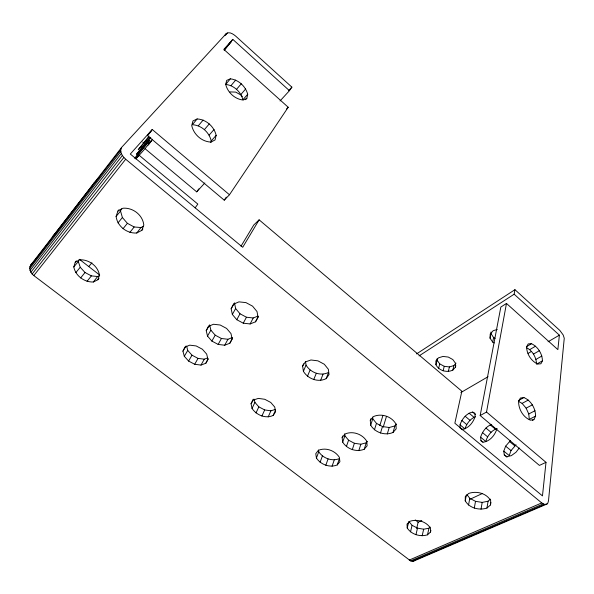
<?xml version="1.0" encoding="UTF-8"?>
<svg xmlns="http://www.w3.org/2000/svg" width="594" height="594" viewBox="0 0 594 594"><rect width="100%" height="100%" fill="white"/><g stroke="black" fill="none" stroke-linecap="round" stroke-linejoin="round"><path stroke-width="0.89" d="M455.457 367.092L455.472 363.224L452.828 359.541L448.247 357.053L442.968 356.437L438.439 357.863L435.877 360.914L435.944 364.768C438.959 370.782 446.911 372.987 452.828 370.107L455.457 367.092L455.813 365.577M465.243 500.876L465.302 496.606L468.748 493.414C476.551 490.718 486.508 493.169 490.696 500.653L490.51 504.937L486.954 508.063C479.217 510.602 469.475 508.197 465.243 500.876L466.364 494.951M494.282 342.961L492.708 342.099L490.065 338.224L490.221 334.066L493.146 330.739L497.275 329.41M490.065 338.224L491.03 331.994M280.041 100.935L289.441 90.682L291.884 87.14L235.692 36.123C233.264 34.125 229.433 31.371 226.344 33.524L121.896 147.074L30.636 265.154C28.378 268.77 30.732 273.285 33.813 275.571L410.617 560.907L413.313 561.256L547 504.016L547.824 503.088L548.485 500.891L564.255 338.246L563.194 334.986L559.875 330.472L514.946 289.679L514.152 294.201L559.385 335.165L557.863 349.621L506.467 303.43L486.523 412.058L545.997 462.332L542.471 495.901L454.856 423.232L461.865 391.216L259.125 219.839L253.757 225.015L241.016 246.198M490.51 504.937L490.926 502.368M486.954 508.063L488.075 501.225L490.436 499.131M481.029 509.221L482.187 502.398L488.075 501.225M474.302 508.13L475.512 501.329L469.787 498.299L467.07 494.809M468.54 505.078L469.787 498.299M545.997 462.332L539.419 465.414L480.167 415.548L500.831 307.068L506.467 303.43M492.708 342.099L493.592 337.518L490.971 333.65M246.837 98.329L247.698 94.268C245.612 86.338 238.58 79.767 230.346 78.831L226.67 80.42L225.69 84.459C227.717 92.516 234.897 99.25 243.265 100.037L246.837 98.329L245.641 99.695M430.539 532.024L430.435 528.125C426.262 521.465 417.292 518.859 409.964 521.257L407.016 524.123L407.232 528.007C411.434 534.533 420.225 537.102 427.494 534.83L430.539 532.024L430.902 530.368M427.494 534.83L428.965 528.207L430.175 527.086M422.163 535.81L423.663 529.209L428.965 528.207M416.669 528.489L418.139 522.223L421.807 520.507M415.956 534.726L417.493 528.148L412.08 525.319L408.835 521.45L407.232 528.007M452.828 370.107L453.905 365.555L455.999 363.149M216.157 135.343L215.05 139.954L210.981 142.077C201.782 141.773 193.622 134.437 191.721 125.527L192.968 120.931L197.163 118.941C206.207 119.439 214.174 126.581 216.157 135.343L211.226 140.964L210.848 142.501M410.506 531.882L412.08 525.319M448.314 371.473L449.413 366.929L453.905 365.555M443.109 370.842L444.238 366.312L439.746 363.877L437.117 360.261L437.087 358.724M438.595 368.399L439.746 363.877M435.944 364.768L437.117 360.261M370.805 418.763L370.285 420.374L370.708 425.2C375.104 432.64 385.098 435.907 393.028 432.469L394.921 425.943L396.495 424.101M547 504.016L544.616 504.44L541.728 502.925L125.676 159.222C122.602 156.586 119.557 152.294 121.198 148.092M387.281 434.014L389.204 427.502L394.921 425.943M383.204 427.168L386.434 416.52M98.968 278.356L97.899 279.729L93.347 282.009C84.378 282.328 75.49 275.883 73.805 266.929L75.252 262.199L76.374 260.848M380.494 433.041L382.469 426.551L376.462 423.359L372.765 418.748L372.624 417.144M73.805 266.929L78.289 261.523L78.772 259.949M379.833 425.542L382.833 415.793M374.443 429.826L376.462 423.359M342.701 435.974L342.144 437.57L342.693 442.159C347.067 449.153 356.541 452.465 364.226 449.235L366.268 442.79L367.434 441.401M370.708 425.2L372.765 418.748M358.783 450.653L360.862 444.23L366.268 442.79M352.279 449.68L354.395 443.273L360.862 444.23M142.902 228.957L141.847 230.331L136.746 233.011C126.96 233.694 117.345 226.292 116.097 216.446L117.909 211.063L119.023 209.719M116.097 216.446L120.545 211.078L121.325 208.776M97.899 279.729L99.473 275.089C97.951 265.964 88.855 259.385 79.782 259.801L75.252 262.199M346.399 446.577L348.567 440.191L344.891 435.781L344.683 433.947M337.221 464.954L339.902 461.679L339.352 457.298C335.031 450.564 325.839 447.141 318.347 450.349L315.77 453.69L316.424 458.056C320.775 464.656 329.774 467.998 337.221 464.954L339.397 458.598C332.009 461.664 323.039 458.345 318.748 451.767L318.488 450.022M342.693 442.159L344.891 435.781M332.061 466.26L334.266 459.919M325.809 465.288L328.051 458.962M320.099 462.288L322.386 455.984M516.03 444.809L511.04 450.564L509.221 455.539L503.786 451.143L505.635 446.168L510.632 440.406M316.424 458.056L318.748 451.767M141.847 230.331L143.807 225.037C142.768 215.006 132.907 207.425 122.988 208.227L117.909 211.063M496.985 428.593C495.129 434.934 490.221 441.194 483.368 442.196L480.94 440.718L480.613 437.191C482.298 431.727 486.159 426.292 491.713 424.398M496.851 428.653C491.283 430.502 487.414 435.951 485.766 441.424L480.613 437.191M303.616 363.766L302.613 366.082L303.4 371.332C307.907 378.824 318.117 382.781 326.151 378.645L328.616 372.371C320.663 376.522 310.491 372.601 306.044 365.124L305.539 361.635M320.552 380.472L323.054 374.213M313.729 379.596L316.283 373.351M475.378 416.817C470.203 418.688 466.617 423.774 464.931 428.883L460.038 424.807C461.961 419.008 466.379 413.313 472.638 412.065L474.873 413.276L475.148 416.505C473.255 422.393 468.763 428.237 462.392 429.38L460.231 428.074L460.038 424.807M307.469 376.262L310.075 370.04M303.4 371.332L306.044 365.124M253.207 399.175L251.054 403.734L252.042 408.457C256.489 415.087 265.674 419.045 273.195 415.406L275.564 410.023M268.184 416.958L270.916 410.818L275.074 409.518M261.909 416.06L264.679 409.942L270.916 410.818M256.014 412.956L258.836 406.86L254.9 402.376L254.254 399.227M252.042 408.457L254.9 402.376M533.917 419.579L535.602 416.097C535.565 408.42 531.088 400.638 523.93 397.557L520.374 398.047L518.592 401.433C518.51 409.207 523.076 417.159 530.375 420.196L533.917 419.579L532.335 420.396M182.945 351.165L184.927 347.089L189.768 345.159L196.168 345.946L202.376 349.235L206.682 354.121L207.93 359.259L205.828 363.261L200.98 365.087L194.684 364.278L188.595 361.063L184.303 356.274L182.945 351.165L185.981 346.057M206.222 330.68L208.412 326.344L213.521 324.257L220.196 325.022L226.604 328.437L230.977 333.568L232.143 338.988L229.833 343.243L224.71 345.218L218.154 344.423L211.872 341.082L207.506 336.07L206.222 330.68L209.207 325.542M255.524 321.807L258.071 317.285L257.002 311.546L252.569 306.162L245.946 302.606L238.974 301.863L233.561 304.135L231.148 308.754L232.343 314.449L236.776 319.713L243.258 323.181L250.104 323.953L255.524 321.807L258.249 316.572M542.441 360.81L540.896 363.766L537.629 364.055C531.103 360.989 526.655 353.957 526.611 346.755L528.229 343.889L531.519 343.696C537.934 346.799 542.292 353.697 542.441 360.81L536.516 364.167C536.412 357.395 532.447 350.623 526.351 347.549M250.104 323.953L253.244 317.976L257.863 316.127M243.258 323.181L246.443 317.226L253.244 317.976M229.833 343.243L232.64 338.031M224.71 345.218L227.948 339.271L232.195 337.615M236.776 319.713L240.021 313.781L235.64 308.538L234.474 302.851M218.154 344.423L221.428 338.498L227.948 339.271M205.828 363.261L208.294 358.828M232.343 314.449L235.64 308.538M200.98 365.087L204.291 359.184L207.506 357.959M231.148 308.754L234.058 303.586M211.872 341.082L215.206 335.179L210.885 330.19L209.63 324.807M194.684 364.278L198.04 358.39L204.291 359.184M207.506 336.07L210.885 330.19M188.595 361.063L191.996 355.197L187.741 350.43L186.635 346.176M184.303 356.274L187.741 350.43M259.125 219.839L242.716 247.282L130.301 154.046L152.242 129.499L229.462 194.765L224.242 200.178L147.438 135.551L152.242 129.499M251.054 403.734L253.348 400.044L258.36 398.396L264.746 399.279L270.753 402.45L274.725 407.039L275.609 411.783L273.195 415.406M302.613 366.082L305.368 361.924L310.966 359.986L317.916 360.84L324.302 364.256L328.371 369.297L329.024 374.569L326.151 378.645M229.462 194.765L288.201 107.247L223.834 49.391L232.796 39.367L289.441 90.682M224.242 200.178L226.299 197.126M195.159 207.841L197.832 204.091L138.996 155.153L135.937 158.643M137.838 156.846L145.018 148.656L196.696 191.855L198.879 188.855M519.253 448.002L516.008 452.227L511.323 455.657L507.024 456.645L504.276 454.982L503.786 451.143M53.096 236.093L94.186 182.937L99.807 176.767M136.746 233.011L140.986 227.547L143.161 226.388M29.908 266.713L120.731 149.695M150.802 137.311L136.457 154.329L150.044 137.593M29.7 268.495L120.775 151.537M30.636 265.154L34.912 260.447M30.019 270.389L121.332 153.527M93.347 282.009L97.639 276.522L99.153 275.757M30.851 272.275L122.379 155.539M129.878 232.425L134.162 226.975L140.986 227.547M32.143 274.034L123.849 157.469M33.813 275.571L125.676 159.222M224.621 35.699L226.344 33.524M225.609 35.061L227.331 32.893M87.043 281.348L91.372 275.883L97.639 276.522M342.144 437.57L344.951 434.036C352.68 430.628 362.37 434.021 366.713 441.164L367.137 445.775L364.226 449.235M93.414 183.91L94.186 182.937M135.952 158.947L138.996 155.153M123.032 228.742L127.376 223.322L122.394 217.523L120.545 211.078M145.018 148.656L152.591 139.226M224.242 50.015L232.796 39.367M148.129 145.107L151.656 140.719L148.552 144.26M224.235 50.386L231.207 41.714L228.876 44.32M80.636 277.947L85.016 272.505L91.372 275.883M117.991 222.913L122.394 217.523M370.285 420.374L373.336 416.624C381.326 413.001 391.557 416.342 395.908 423.953L396.198 428.801L393.028 432.469M75.794 272.683L80.235 267.263L78.289 261.523M149.064 136.085L138.216 149.755L148.545 137.808M230.346 78.831L225.661 84.43C233.858 85.291 240.897 91.825 242.931 99.733L247.698 94.268M197.163 118.941L192.33 124.718C201.329 125.141 209.296 132.239 211.226 140.964M230.999 85.633L235.692 80.071M198.299 125.78L203.141 120.047M236.568 89.293L241.283 83.776M204.433 129.581L209.303 123.901M88.744 266.55L91.944 262.823M240.919 94.439L245.664 88.959M209.147 135.12L214.048 129.477M147.438 135.551L151.121 131.423M52.257 237.028L56.779 232.009M288.766 90.555L291.884 87.14M196.696 191.855L204.841 182.967M286.39 109.185L288.201 107.247M415.414 559.86L413.313 561.256M416.535 353.913L514.946 289.679M419.045 355.91L514.152 294.201M526.41 346.71L531.519 343.696M529.737 349.606L535.58 346.183M460.877 392.545L488.075 376.7M528.081 353.4L531.281 351.537M548.084 341.75L559.385 335.165M533.494 354.083L539.359 350.69M535.974 359.4L541.869 356.029M480.167 415.548L486.523 412.058M518.503 400.497L523.93 397.557M518.458 401.329L522.096 403.385L528.311 400.044M522.096 403.385L526.121 408.152L532.358 404.848M535.602 416.097L529.306 419.357L528.764 413.981L535.023 410.706M469.891 499.324L482.454 493.458M409.244 560.083L541.728 502.925M410.617 560.907L543.191 503.92M412.006 561.3L544.616 504.44M229.937 91.907L235.699 92.107L241.194 95.174L242.255 96.629M444.238 366.312L449.413 366.929M382.469 426.551L389.204 427.502M475.512 501.329L482.187 502.398M417.493 528.148L423.663 529.209M258.836 406.86L264.679 409.942M191.996 355.197L198.04 358.39M348.567 440.191L354.395 443.273M215.206 335.179L221.428 338.498M240.021 313.781L246.443 317.226M127.376 223.322L134.162 226.975M493.592 337.518L495.151 338.372M79.41 259.311L99.71 275.067M415.213 519.95L418.139 522.223M504.276 454.982L507.009 457.187M505.635 446.168L511.04 450.564M509.325 441.372L514.723 445.775M480.94 440.718L482.885 442.315M482.439 432.573L487.57 436.79M485.922 428.059L491.045 432.291M490.161 424.836L495.285 429.083M460.231 428.074L462.34 429.818M461.828 420.485L466.706 424.554M465.132 416.238L470.003 420.307M472.638 412.065L475.43 414.412M469.074 413.157L473.945 417.248M142.753 142.063L144.06 143.161M80.235 267.263L85.016 272.505M526.121 408.152L528.764 413.981M135.09 157.9L134.927 158.316L149.94 140.139L135.09 157.9"/></g></svg>
